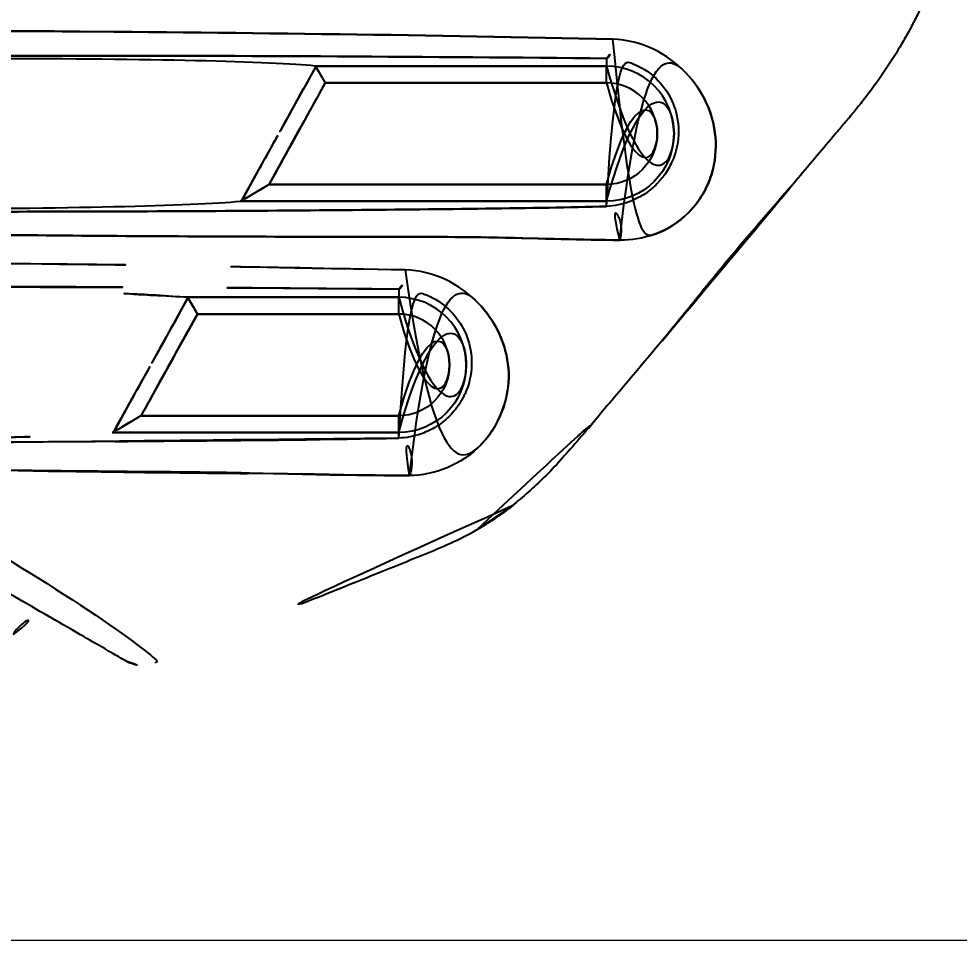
# Model space of a CAD drawing. Extents: x 16296675150 to 16296675606, y -37409617853 to -37409617519.
# Drawn here: x 16296675305.55 to 16296675333.62, y -37409617734.56 to -37409617707.07 of the extents above; entities that cross this region are included whole.
import ezdxf
from ezdxf.lldxf.tags import DXFTag

# ---------------------------------------------------------------- set-up
doc = ezdxf.new("R2010")
doc.units = 0
doc.header["$LTSCALE"] = 10
doc.header["$MEASUREMENT"] = 0
doc.header["$PDMODE"] = 3
doc.header["$PDSIZE"] = -10
doc.layers.get('0').update_dxf_attribs({"linetype": 'CONTINUOUS'})
doc.layers.get('DEFPOINTS').update_dxf_attribs({"linetype": 'CONTINUOUS'})
doc.styles.add('Daelim Dimension', font='')
doc.styles.get('Daelim Dimension').set_extended_font_data('NanumGothic')
tags = doc.linetypes.add('DASHED', pattern=[25.72, 12.86, -12.86]).pattern_tags.tags
tags[6:7] = [DXFTag(74, 4), DXFTag(75, 0), DXFTag(340, '0'), DXFTag(46, 0.0), DXFTag(50, 0.0), DXFTag(44, 0.0), DXFTag(45, 0.0)]
tags[4:5] = [DXFTag(74, 4), DXFTag(75, 0), DXFTag(340, '0'), DXFTag(46, 0.0), DXFTag(50, 0.0), DXFTag(44, 0.0), DXFTag(45, 0.0)]
doc.dimstyles.new('DEFAULT', dxfattribs={"dimscale": 2, "dimtxt": 2, "dimasz": 2, "dimexe": 0, "dimexo": 2, "dimgap": 1, "dimtad": 1, "dimdec": 1, "dimzin": 9, "dimdsep": 46, "dimtxsty": 'Daelim Dimension', "dimcen": 0.5, "dimclrd": 252, "dimclre": 252, "dimclrt": 3, "dimadec": 1, "dimazin": 0, "dimtfac": 1, "dimtdec": 1, "dimtix": 1, "dimtmove": 0, "dimatfit": 3, "dimfxl": 1, "dimtolj": 1, "dimtzin": 1, "dimlwd": 9, "dimlwe": 9, "dimarcsym": 0})

# ---------------------------------------------------------------- blocks, each defined once
blk = doc.blocks.new('*D2')
at = {"color": 5, "lineweight": 9, "ltscale": 0.5, "transparency": 16777216}
for p, q in [((16296675361.455, -37409617597.21), (16296675471.038, -37409617597.21)), ((16296675471.038, -37409617601.21), (16296675471.038, -37409617730.565)), ((16296675303.854, -37409617734.565), (16296675471.038, -37409617734.565))]:
    blk.add_line(p, q, dxfattribs=at)
at = {"color": 5, "ltscale": 0.5, "transparency": 16777216}
for points in [[(16296675470.371, -37409617601.21), (16296675471.704, -37409617601.21), (16296675471.038, -37409617597.21)], [(16296675470.371, -37409617730.565), (16296675471.704, -37409617730.565), (16296675471.038, -37409617734.565)]]:
    blk.add_solid(points, dxfattribs=at)
at = {"layer": 'DEFPOINTS', "color": 0, "ltscale": 0.5, "transparency": 16777216}
for p in [(16296675357.455, -37409617597.21), (16296675299.854, -37409617734.565), (16296675471.038, -37409617734.565)]:
    blk.add_point(p, dxfattribs=at)
at = {"color": 7, "ltscale": 0.5, "transparency": 16777216, "insert": (16296675466.858, -37409617665.887), "char_height": 4, "attachment_point": 5, "rotation": 90, "style": 'Daelim Dimension'}
blk.add_mtext('\\A1;137', dxfattribs=at)
blk = doc.blocks.new('*D3')
at = {"color": 5, "lineweight": 9, "ltscale": 0.5, "transparency": 16777216}
for p, q in [((16296675424.205971, -37409617607.022926), (16296675460.54623, -37409617607.022926)), ((16296675460.54623, -37409617611.022926), (16296675460.54623, -37409617730.564507)), ((16296675303.85421, -37409617734.564507), (16296675460.54623, -37409617734.564507))]:
    blk.add_line(p, q, dxfattribs=at)
at = {"color": 5, "ltscale": 0.5, "transparency": 16777216}
for points in [[(16296675459.87956, -37409617611.022926), (16296675461.212891, -37409617611.022926), (16296675460.54623, -37409617607.022926)], [(16296675459.87956, -37409617730.564507), (16296675461.212891, -37409617730.564507), (16296675460.54623, -37409617734.564507)]]:
    blk.add_solid(points, dxfattribs=at)
at = {"layer": 'DEFPOINTS', "color": 0, "ltscale": 0.5, "transparency": 16777216}
for p in [(16296675420.205971, -37409617607.022926), (16296675299.85421, -37409617734.564507), (16296675460.54623, -37409617734.564507)]:
    blk.add_point(p, dxfattribs=at)
at = {"color": 7, "ltscale": 0.5, "transparency": 16777216, "insert": (16296675454.534451, -37409617666.043167), "char_height": 4, "attachment_point": 5, "rotation": 90, "style": 'Daelim Dimension'}
blk.add_mtext('\\A1;128', dxfattribs=at)

msp = doc.modelspace()

# ---------------------------------------------------------------- linework, layer by layer
at = {"linetype": 'Continuous'}
for p, q in [((16296675314.39006, -37409617708.482063), (16296675323.09285, -37409617708.482063)), ((16296675323.09285, -37409617708.254517), (16296675323.09285, -37409617708.482063)), ((16296675323.09285, -37409617708.981758), (16296675323.09285, -37409617708.482063)), ((16296675323.09285, -37409617708.981758), (16296675314.70281, -37409617708.981758)), ((16296675313.02356, -37409617712.016068), (16296675323.09285, -37409617712.016068)), ((16296675323.09285, -37409617712.515762), (16296675323.09285, -37409617712.016068)), ((16296675323.09285, -37409617712.515762), (16296675312.15811, -37409617712.515762)), ((16296675323.09285, -37409617712.668221), (16296675323.09285, -37409617712.515762)), ((16296675316.892851, -37409617715.138474), (16296675316.892851, -37409617715.382057)), ((16296675310.572069, -37409617715.382057), (16296675316.892851, -37409617715.382057)), ((16296675316.892851, -37409617715.88176), (16296675316.892851, -37409617715.382057)), ((16296675316.892851, -37409617715.88176), (16296675310.88415, -37409617715.88176)), ((16296675309.204809, -37409617718.916069), (16296675316.892851, -37409617718.916069)), ((16296675316.892851, -37409617719.415756), (16296675316.892851, -37409617718.916069)), ((16296675316.892851, -37409617719.415756), (16296675308.339991, -37409617719.415756)), ((16296675316.892851, -37409617719.583008), (16296675316.892851, -37409617719.415756))]:
    msp.add_line(p, q, dxfattribs=at)
at = {"linetype": 'DASHED'}
for p, q in [((16296675323.09285, -37409617708.482063), (16296675314.39006, -37409617708.482063)), ((16296675323.09285, -37409617708.254707), (16296675323.09285, -37409617708.482063)), ((16296675323.09285, -37409617708.981758), (16296675323.09285, -37409617708.482063)), ((16296675314.70281, -37409617708.981758), (16296675323.09285, -37409617708.981758)), ((16296675323.09285, -37409617712.016068), (16296675313.02356, -37409617712.016068)), ((16296675323.09285, -37409617712.515762), (16296675323.09285, -37409617712.016068)), ((16296675312.15811, -37409617712.515762), (16296675323.09285, -37409617712.515762)), ((16296675323.09285, -37409617712.668007), (16296675323.09285, -37409617712.515762)), ((16296675316.892851, -37409617715.138611), (16296675316.892851, -37409617715.382057)), ((16296675316.892851, -37409617715.382057), (16296675310.572069, -37409617715.382057)), ((16296675316.892851, -37409617715.88176), (16296675316.892851, -37409617715.382057)), ((16296675310.88415, -37409617715.88176), (16296675316.892851, -37409617715.88176)), ((16296675316.892851, -37409617718.916069), (16296675309.204809, -37409617718.916069)), ((16296675316.892851, -37409617719.415756), (16296675316.892851, -37409617718.916069)), ((16296675308.339991, -37409617719.415756), (16296675316.892851, -37409617719.415756)), ((16296675316.892851, -37409617719.582817), (16296675316.892851, -37409617719.415756))]:
    msp.add_line(p, q, dxfattribs=at)
at = {"linetype": 'Continuous'}
for centre, radius, start, end in [((16296675349.058439, -37409617738.946426), 90, 109.75916618, 159.62426434), ((16296675323.09285, -37409617710.498917), 1.517156, 270, 90), ((16296675316.892851, -37409617717.398911), 1.517156, 270, 90)]:
    msp.add_arc(centre, radius, start, end, dxfattribs=at)
at = {"linetype": 'Continuous', "extrusion": (0, 0, -1)}
for centre, radius, start, end in [((-16296675323.09285, -37409617710.498917), 2.016851, 90, 270), ((-16296675316.892851, -37409617717.398911), 2.016851, 90, 270), ((-16296675306.248581, -37409617725.943588), 1, 29.9999851, 119.9999304)]:
    msp.add_arc(centre, radius, start, end, dxfattribs=at)
at = {"linetype": 'DASHED'}
for centre in [(16296675323.09285, -37409617710.498917), (16296675316.892851, -37409617717.398911)]:
    msp.add_arc(centre, 2.016851, 270, 90, dxfattribs=at)
at = {"linetype": 'DASHED', "extrusion": (0, 0, -1)}
for centre in [(-16296675323.09285, -37409617710.498917), (-16296675316.892851, -37409617717.398911)]:
    msp.add_arc(centre, 1.517156, 90, 270, dxfattribs=at)
at = {"linetype": 'Continuous'}
for centre, major_axis, ratio, start_param, end_param in [((16296675323.09285, -37409617707.554947), (0.006901, 0.699966), 0.271706907, 3.177864343, 4.53083094), ((16296675304.630779, -37409617708.56897), (10.127031, 0.005352), 0.030231514, 0.270300827, 2.83633023), ((16296675302.401119, -37409617712.429291), (10.216896, 0.0054), 0.030231514, 3.407830701, 5.981985664), ((16296675323.09285, -37409617713.367798), (-0.019592, 0.699726), 0.625400234, 4.238112212, 6.238444877), ((16296675316.892851, -37409617714.438904), (0.007225, 0.699963), 0.283445022, 3.177992678, 4.533140141), ((16296675300.645439, -37409617715.468971), (10.287658, 0.005437), 0.030231514, 0.26569381, 1.300440162), ((16296675298.415779, -37409617719.329292), (10.377524, 0.005485), 0.030231514, 5.212573546, 5.986507316), ((16296675316.892851, -37409617720.282578), (-0.016421, 0.699807), 0.557635126, 4.058974951, 6.24112969)]:
    msp.add_ellipse(centre, major_axis=major_axis, ratio=ratio, start_param=start_param, end_param=end_param, dxfattribs=at)
at = {"linetype": 'DASHED'}
for centre, major_axis, ratio, start_param, end_param in [((16296675323.09285, -37409617707.55513), (-0.006913, -0.699966), 0.272138699, 0.036276291, 1.388949931), ((16296675323.09285, -37409617713.367577), (0.019597, -0.699726), 0.625508134, 1.096410564, 3.096847261), ((16296675316.892851, -37409617714.439034), (-0.007237, -0.699963), 0.283870626, 0.036404806, 1.391425116), ((16296675316.892851, -37409617720.282387), (0.016436, -0.699807), 0.557968094, 0.917227188, 3.099525689)]:
    msp.add_ellipse(centre, major_axis=major_axis, ratio=ratio, start_param=start_param, end_param=end_param, dxfattribs=at)
at = {"linetype": 'Continuous'}
for points, knots in [([(16296675361.150869, -37409617644.229561), (16296675359.95274, -37409617645.622017), (16296675355.9305, -37409617650.519371), (16296675349.721781, -37409617659.427673), (16296675344.362221, -37409617669.338791), (16296675340.755461, -37409617677.597), (16296675338.401211, -37409617683.942841), (16296675336.40925, -37409617690.428436), (16296675335.18553, -37409617695.385231), (16296675334.477489, -37409617698.722816), (16296675334.150881, -37409617700.398811), (16296675333.90962, -37409617701.802299), (16296675333.712839, -37409617702.926521), (16296675333.48501, -37409617704.044777), (16296675333.157591, -37409617705.14093), (16296675332.73427, -37409617706.203842), (16296675332.431471, -37409617706.852257), (16296675332.16733, -37409617707.360229), (16296675331.88868, -37409617707.860527), (16296675331.51335, -37409617708.47065), (16296675331.10247, -37409617709.058006), (16296675330.753559, -37409617709.513283), (16296675330.48358, -37409617709.848473), (16296675330.20713, -37409617710.178497), (16296675329.83507, -37409617710.615929), (16296675329.18853, -37409617711.385727), (16296675327.89558, -37409617712.92775), (16296675326.044029, -37409617715.133408), (16296675324.195471, -37409617717.349991), (16296675323.037479, -37409617718.708687), (16296675322.63558, -37409617719.195259), (16296675322.6021, -37409617719.235847)], [0, 0, 0, 0, 0.064892524, 0.223752354, 0.382612183, 0.462042098, 0.541472013, 0.620901928, 0.700331843, 0.720189322, 0.7400468, 0.759904279, 0.769833018, 0.779761758, 0.799619236, 0.809547976, 0.819476715, 0.824441085, 0.829405454, 0.839334194, 0.849262933, 0.854227303, 0.859191672, 0.864156042, 0.869120412, 0.879049151, 0.89890663, 0.938621587, 0.978336545, 0.998194023, 1, 1, 1, 1]), ([(16296675285.934349, -37409617712.272072), (16296675286.32515, -37409617710.351936), (16296675286.825689, -37409617707.892883), (16296675287.436279, -37409617704.892632), (16296675287.765631, -37409617703.274117), (16296675288.06765, -37409617701.789726), (16296675288.28738, -37409617700.709602), (16296675288.452209, -37409617699.899231), (16296675288.5896, -37409617699.22374), (16296675288.809481, -37409617698.14257), (16296675289.194521, -37409617696.249443), (16296675289.74548, -37409617693.541542), (16296675290.29944, -37409617690.828613), (16296675290.683161, -37409617688.924896), (16296675290.881571, -37409617687.973801), (16296675290.98893, -37409617687.428467), (16296675291.06962, -37409617687.019363), (16296675291.161591, -37409617686.612473), (16296675291.32432, -37409617686.08046), (16296675291.61418, -37409617685.442932), (16296675292.01597, -37409617684.874451), (16296675292.376909, -37409617684.449562), (16296675292.745489, -37409617684.030746), (16296675293.201111, -37409617683.503593), (16296675293.9328, -37409617682.661232), (16296675294.66605, -37409617681.818283), (16296675295.39992, -37409617680.974564), (16296675296.13413, -37409617680.130241), (16296675297.05253, -37409617679.07383), (16296675298.15568, -37409617677.804588), (16296675300.36422, -37409617675.263283), (16296675303.685961, -37409617671.441628), (16296675308.06381, -37409617666.405724), (16296675310.967051, -37409617663.06591), (16296675312.38662, -37409617661.432854)], [0, 0, 0, 0, 0.100708073, 0.128968605, 0.157229137, 0.185489668, 0.206685067, 0.2137502, 0.227880466, 0.242010732, 0.270271264, 0.326792328, 0.383313391, 0.411573923, 0.425704189, 0.432769322, 0.439834455, 0.446899588, 0.453964721, 0.468094987, 0.482225253, 0.489290386, 0.496355519, 0.510485785, 0.524616051, 0.552876583, 0.567006848, 0.581137114, 0.609397646, 0.637658178, 0.66591871, 0.778960837, 0.892002965, 1, 1, 1, 1]), ([(16296675290.76207, -37409617707.451347), (16296675291.993179, -37409617707.446541), (16296675293.29492, -37409617707.427773), (16296675295.927361, -37409617707.419746), (16296675297.274059, -37409617707.4188), (16296675301.360069, -37409617707.424957), (16296675304.095289, -37409617707.426521), (16296675312.341591, -37409617707.49028), (16296675317.921721, -37409617707.553223), (16296675323.278669, -37409617707.683167)], [0, 0, 0, 0, 0.125, 0.125, 0.25, 0.25, 0.5, 0.5, 1, 1, 1, 1]), ([(16296675323.278669, -37409617707.683167), (16296675324.151581, -37409617707.704353), (16296675324.92803, -37409617708.130867), (16296675325.97975, -37409617709.220886), (16296675326.28459, -37409617709.898277), (16296675326.375771, -37409617710.96331), (16296675326.34643, -37409617711.337372), (16296675326.106159, -37409617712.107391), (16296675325.874281, -37409617712.517601), (16296675325.252991, -37409617713.153816), (16296675324.887119, -37409617713.370407), (16296675324.18939, -37409617713.627296), (16296675323.83952, -37409617713.680794), (16296675323.49111, -37409617713.676453)], [0, 0, 0, 0, 0.25, 0.25, 0.5, 0.5, 0.625, 0.625, 0.75, 0.75, 0.875, 0.875, 1, 1, 1, 1]), ([(16296675323.09285, -37409617708.254517), (16296675317.81728, -37409617708.202507), (16296675312.342871, -37409617708.171204), (16296675304.22497, -37409617708.177643), (16296675301.532419, -37409617708.189323), (16296675297.509769, -37409617708.218369), (16296675296.18264, -37409617708.230301), (16296675293.588831, -37409617708.25959), (16296675292.306219, -37409617708.275703), (16296675291.09285, -37409617708.298897)], [0, 0, 0, 0, 0.5, 0.5, 0.75, 0.75, 0.875, 0.875, 1, 1, 1, 1]), ([(16296675314.419189, -37409617708.500641), (16296675314.427879, -37409617708.515381), (16296675314.4417, -37409617708.538834), (16296675314.47611, -37409617708.597214), (16296675314.49707, -37409617708.632751), (16296675314.545219, -37409617708.714432), (16296675314.5734, -37409617708.762253), (16296675314.634041, -37409617708.865097), (16296675314.667379, -37409617708.921654), (16296675314.69809, -37409617708.973747), (16296675314.70043, -37409617708.977707), (16296675314.702761, -37409617708.981682), (16296675314.705099, -37409617708.985641)], [0, 0, 0, 0, 0.232634524, 0.232634524, 0.46380491, 0.46380491, 0.718065376, 0.718065376, 0.993239885, 0.993239885, 0.993239885, 1, 1, 1, 1]), ([(16296675323.09285, -37409617712.668221), (16296675323.210991, -37409617712.663849), (16296675323.329691, -37409617712.64991), (16296675323.65954, -37409617712.582741), (16296675323.875139, -37409617712.507973), (16296675324.22728, -37409617712.31015), (16296675324.36594, -37409617712.213867), (16296675324.585871, -37409617712.015877), (16296675324.672489, -37409617711.924873), (16296675324.76972, -37409617711.803749), (16296675324.789089, -37409617711.778549), (16296675324.9, -37409617711.627876), (16296675324.977949, -37409617711.493752), (16296675325.1134, -37409617711.202217), (16296675325.164419, -37409617711.041817), (16296675325.265711, -37409617710.566757), (16296675325.259109, -37409617710.261803), (16296675325.14473, -37409617709.723259), (16296675325.047079, -37409617709.480347), (16296675324.783701, -37409617709.068619), (16296675324.62921, -37409617708.891273), (16296675324.266331, -37409617708.598), (16296675324.05871, -37409617708.475861), (16296675323.60186, -37409617708.307121), (16296675323.348339, -37409617708.25782), (16296675323.09285, -37409617708.254517)], [0, 0, 0, 0, 0.060960278, 0.060960278, 0.169417718, 0.169417718, 0.235849964, 0.235849964, 0.279634728, 0.279634728, 0.290716385, 0.290716385, 0.346332391, 0.346332391, 0.416445724, 0.416445724, 0.565127778, 0.565127778, 0.694511259, 0.694511259, 0.802657682, 0.802657682, 0.902647822, 0.902647822, 1, 1, 1, 1]), ([(16296675314.70281, -37409617708.981758), (16296675314.424749, -37409617709.484207), (16296675314.146681, -37409617709.986656), (16296675313.586929, -37409617710.998093), (16296675313.30525, -37409617711.50708), (16296675313.02356, -37409617712.016068)], [0, 0, 0, 0, 0.496765564, 0.496765564, 1, 1, 1, 1]), ([(16296675312.20685, -37409617712.49752), (16296675312.36828, -37409617712.205879), (16296675312.529711, -37409617711.914253), (16296675313.26716, -37409617710.581947), (16296675313.84317, -37409617709.541298), (16296675314.419189, -37409617708.500641)], [0, 0, 0, 0, 0.218899331, 0.218899331, 1, 1, 1, 1]), ([(16296675324.762991, -37409617716.667236), (16296675324.93779, -37409617716.457031), (16296675325.28603, -37409617716.03495), (16296675325.815559, -37409617715.3769), (16296675326.34927, -37409617714.718857), (16296675326.89159, -37409617714.063171), (16296675327.444151, -37409617713.411346), (16296675328.00502, -37409617712.762604), (16296675328.570391, -37409617712.11422), (16296675328.932289, -37409617711.68956), (16296675329.112619, -37409617711.476479)], [0, 0, 0, 0, 0.130631478, 0.255674951, 0.376980957, 0.496609348, 0.616714338, 0.739402868, 0.866608021, 1, 1, 1, 1]), ([(16296675313.027439, -37409617712.013779), (16296675313.023479, -37409617712.016113), (16296675313.01952, -37409617712.018463), (16296675313.015551, -37409617712.02079), (16296675312.98263, -37409617712.040199), (16296675312.94581, -37409617712.061897), (16296675312.77037, -37409617712.165321), (16296675312.630449, -37409617712.247803), (16296675312.43124, -37409617712.365242), (16296675312.362921, -37409617712.405518), (16296675312.265989, -37409617712.462646), (16296675312.230801, -37409617712.483398), (16296675312.20685, -37409617712.49752)], [0, 0, 0, 0, 0.004540244, 0.004540244, 0.004540244, 0.125591365, 0.125591365, 0.587268099, 0.587268099, 0.836079518, 0.836079518, 1, 1, 1, 1]), ([(16296675285.934361, -37409617712.272072), (16296675285.92296, -37409617712.277939), (16296675285.954491, -37409617712.262154), (16296675285.97419, -37409617712.236519), (16296675286.509439, -37409617712.432854), (16296675286.953621, -37409617712.620209), (16296675288.05484, -37409617713.173187), (16296675288.733191, -37409617713.543762), (16296675292.151739, -37409617715.425667), (16296675295.2407, -37409617717.204727), (16296675299.852711, -37409617719.943008), (16296675301.41046, -37409617720.878662), (16296675304.38776, -37409617722.689873), (16296675305.828449, -37409617723.551514), (16296675308.47628, -37409617725.264771), (16296675309.36956, -37409617725.950104), (16296675309.714001, -37409617726.254852), (16296675309.6458, -37409617726.249352), (16296675309.63172, -37409617726.287537), (16296675309.625601, -37409617726.294937)], [0, 0, 0, 0, 0.0625, 0.125, 0.125, 0.1875, 0.1875, 0.25, 0.25, 0.5, 0.5, 0.625, 0.625, 0.75, 0.75, 0.875, 0.875, 0.9375, 1, 1, 1, 1]), ([(16296675291.09285, -37409617712.750008), (16296675293.65122, -37409617712.788712), (16296675296.405581, -37409617712.808441), (16296675301.864611, -37409617712.829338), (16296675304.59816, -37409617712.830589), (16296675310.072109, -37409617712.817467), (16296675312.823669, -37409617712.801231), (16296675318.19648, -37409617712.755013), (16296675320.91972, -37409617712.729057), (16296675323.09285, -37409617712.668221)], [0, 0, 0, 0, 0.25, 0.25, 0.5, 0.5, 0.75, 0.75, 1, 1, 1, 1]), ([(16296675323.49111, -37409617713.676453), (16296675322.394421, -37409617713.662827), (16296675321.180861, -37409617713.630219), (16296675318.53363, -37409617713.572319), (16296675317.159, -37409617713.583), (16296675313.042669, -37409617713.573349), (16296675310.22998, -37409617713.56559), (16296675304.634319, -37409617713.522041), (16296675301.8405, -37409617713.475403), (16296675296.26137, -37409617713.395264), (16296675293.435431, -37409617713.344788), (16296675290.824369, -37409617713.28624)], [0, 0, 0, 0, 0.125, 0.125, 0.25, 0.25, 0.5, 0.5, 0.75, 0.75, 1, 1, 1, 1]), ([(16296675308.74943, -37409617726.23275), (16296675308.7551, -37409617726.236023), (16296675308.744841, -37409617726.230103), (16296675308.720119, -37409617726.215828), (16296675308.75555, -37409617726.236282), (16296675308.545309, -37409617726.114906), (16296675308.26536, -37409617725.953278), (16296675307.41341, -37409617725.461403), (16296675306.82909, -37409617725.124039), (16296675303.60977, -37409617723.265373), (16296675300.71537, -37409617721.594276), (16296675294.958771, -37409617718.270714), (16296675292.09226, -37409617716.61573), (16296675288.925579, -37409617714.787453), (16296675288.287531, -37409617714.419067), (16296675287.260889, -37409617713.826332), (16296675286.858749, -37409617713.594162), (16296675286.40765, -37409617713.333717), (16296675286.42457, -37409617713.343483), (16296675286.40246, -37409617713.330719), (16296675286.410351, -37409617713.335281), (16296675286.414339, -37409617713.337578)], [0, 0, 0, 0, 0.0625, 0.0625, 0.125, 0.125, 0.1875, 0.1875, 0.25, 0.25, 0.5, 0.5, 0.75, 0.75, 0.8125, 0.8125, 0.875, 0.875, 0.9375, 0.9375, 1, 1, 1, 1]), ([(16296675317.08679, -37409617714.565697), (16296675317.939449, -37409617714.587143), (16296675318.7188, -37409617714.991982), (16296675319.789841, -37409617716.094223), (16296675320.10498, -37409617716.780792), (16296675320.22875, -37409617718.232826), (16296675319.988501, -37409617719.093674), (16296675318.76796, -37409617720.400169), (16296675317.94446, -37409617720.699623), (16296675317.21269, -37409617720.700722)], [0, 0, 0, 0, 0.25, 0.25, 0.5, 0.5, 0.75, 0.75, 1, 1, 1, 1]), ([(16296675316.892851, -37409617719.583008), (16296675317.110821, -37409617719.576263), (16296675317.33909, -37409617719.537537), (16296675317.72304, -37409617719.401413), (16296675317.8797, -37409617719.327141), (16296675318.17775, -37409617719.13662), (16296675318.323311, -37409617719.018303), (16296675318.576309, -37409617718.752327), (16296675318.687981, -37409617718.600739), (16296675318.78578, -37409617718.42907), (16296675318.796021, -37409617718.410477), (16296675318.9007, -37409617718.214043), (16296675318.96707, -37409617718.031036), (16296675319.084789, -37409617717.538803), (16296675319.08654, -37409617717.233856), (16296675318.99136, -37409617716.698227), (16296675318.90362, -37409617716.455612), (16296675318.653721, -37409617716.026077), (16296675318.496149, -37409617715.832123), (16296675318.11698, -37409617715.509399), (16296675317.895691, -37409617715.375664), (16296675317.419621, -37409617715.194153), (16296675317.15798, -37409617715.142052), (16296675316.892851, -37409617715.138474)], [0, 0, 0, 0, 0.108073027, 0.108073027, 0.178785841, 0.178785841, 0.247407756, 0.247407756, 0.315293668, 0.315293668, 0.323355221, 0.323355221, 0.401616704, 0.401616704, 0.545363956, 0.545363956, 0.671859975, 0.671859975, 0.786565374, 0.786565374, 0.894061741, 0.894061741, 1, 1, 1, 1]), ([(16296675310.600201, -37409617715.400078), (16296675310.608749, -37409617715.414581), (16296675310.622431, -37409617715.43779), (16296675310.65659, -37409617715.49572), (16296675310.67742, -37409617715.531067), (16296675310.72533, -37409617715.612343), (16296675310.753401, -37409617715.65995), (16296675310.81436, -37409617715.763367), (16296675310.848221, -37409617715.820801), (16296675310.879431, -37409617715.873756), (16296675310.881769, -37409617715.877724), (16296675310.8841, -37409617715.881683), (16296675310.88644, -37409617715.885643)], [0, 0, 0, 0, 0.231564451, 0.231564451, 0.461676861, 0.461676861, 0.7146447, 0.7146447, 0.993260311, 0.993260311, 0.993260311, 1, 1, 1, 1]), ([(16296675310.88415, -37409617715.88176), (16296675310.56953, -37409617716.450233), (16296675310.254919, -37409617717.0187), (16296675309.695141, -37409617718.030144), (16296675309.44998, -37409617718.473106), (16296675309.204809, -37409617718.916069)], [0, 0, 0, 0, 0.562041857, 0.562041857, 1, 1, 1, 1]), ([(16296675308.387159, -37409617719.398064), (16296675308.54859, -37409617719.10643), (16296675308.71002, -37409617718.814796), (16296675309.44771, -37409617717.48214), (16296675310.02396, -37409617716.441109), (16296675310.600201, -37409617715.400078)], [0, 0, 0, 0, 0.218836215, 0.218836215, 1, 1, 1, 1]), ([(16296675309.2087, -37409617718.91378), (16296675309.204741, -37409617718.916107), (16296675309.200781, -37409617718.918449), (16296675309.19681, -37409617718.920792), (16296675309.16061, -37409617718.942131), (16296675309.120501, -37409617718.965767), (16296675308.943291, -37409617719.070236), (16296675308.804951, -37409617719.151787), (16296675308.608259, -37409617719.267731), (16296675308.540899, -37409617719.307442), (16296675308.445339, -37409617719.36377), (16296675308.410641, -37409617719.384216), (16296675308.387159, -37409617719.398064)], [0, 0, 0, 0, 0.004530997, 0.004530997, 0.004530997, 0.136101074, 0.136101074, 0.592076248, 0.592076248, 0.837609629, 0.837609629, 1, 1, 1, 1]), ([(16296675319.22835, -37409617722.315742), (16296675319.36941, -37409617722.235611), (16296675319.655821, -37409617722.058144), (16296675320.114189, -37409617721.732231), (16296675320.586281, -37409617721.353447), (16296675321.069429, -37409617720.921173), (16296675321.55637, -37409617720.431534), (16296675322.045099, -37409617719.885658), (16296675322.54627, -37409617719.2948), (16296675322.88134, -37409617718.899361), (16296675323.051821, -37409617718.695831)], [0, 0, 0, 0, 0.111151821, 0.219583197, 0.328987542, 0.442882982, 0.564339057, 0.696226095, 0.840949153, 1, 1, 1, 1]), ([(16296675303.392851, -37409617719.716911), (16296675305.72566, -37409617719.704948), (16296675308.023951, -37409617719.687569), (16296675312.591669, -37409617719.648277), (16296675314.92013, -37409617719.629303), (16296675316.892851, -37409617719.583008)], [0, 0, 0, 0, 0.5, 0.5, 1, 1, 1, 1]), ([(16296675317.21269, -37409617720.700722), (16296675315.22333, -37409617720.703743), (16296675312.875891, -37409617720.617081), (16296675308.218559, -37409617720.579803), (16296675305.87096, -37409617720.555283), (16296675303.4939, -37409617720.522247)], [0, 0, 0, 0, 0.5, 0.5, 1, 1, 1, 1]), ([(16296675320.322929, -37409617721.586807), (16296675320.31477, -37409617721.593071), (16296675319.84693, -37409617721.951637), (16296675318.855591, -37409617722.578621), (16296675317.23534, -37409617723.217453), (16296675314.16507, -37409617724.463478), (16296675311.62595, -37409617725.487), (16296675309.625601, -37409617726.294922)], [0, 0, 0, 0, 0.002636215, 0.151059325, 0.299482434, 0.447905544, 1, 1, 1, 1])]:
    msp.add_open_spline(points, degree=3, knots=knots, dxfattribs=at)
at = {"linetype": 'DASHED'}
for points, knots in [([(16296675323.27895, -37409617707.683571), (16296675317.923321, -37409617707.553551), (16296675312.3627, -37409617707.490723), (16296675304.12348, -37409617707.426773), (16296675301.386459, -37409617707.425148), (16296675297.292749, -37409617707.418877), (16296675295.941071, -37409617707.419823), (16296675293.29546, -37409617707.427879), (16296675291.989599, -37409617707.446709), (16296675290.76228, -37409617707.451553)], [0, 0, 0, 0, 0.5, 0.5, 0.75, 0.75, 0.875, 0.875, 1, 1, 1, 1]), ([(16296675323.491159, -37409617713.676308), (16296675323.839689, -37409617713.680634), (16296675324.182449, -37409617713.629112), (16296675324.886061, -37409617713.371239), (16296675325.248899, -37409617713.157379), (16296675325.875469, -37409617712.516632), (16296675326.104879, -37409617712.110321), (16296675326.34663, -37409617711.336617), (16296675326.37599, -37409617710.964973), (16296675326.28285, -37409617709.887581), (16296675325.979799, -37409617709.222183), (16296675324.93158, -37409617708.133949), (16296675324.153509, -37409617707.704803), (16296675323.27895, -37409617707.683571)], [0, 0, 0, 0, 0.125, 0.125, 0.25, 0.25, 0.375, 0.375, 0.5, 0.5, 0.75, 0.75, 1, 1, 1, 1]), ([(16296675291.09285, -37409617708.298729), (16296675292.30765, -37409617708.27552), (16296675293.590481, -37409617708.259407), (16296675296.18433, -37409617708.230148), (16296675297.508289, -37409617708.218246), (16296675301.53875, -37409617708.189194), (16296675304.233299, -37409617708.177559), (16296675312.344919, -37409617708.171272), (16296675317.816669, -37409617708.202599), (16296675323.09285, -37409617708.254707)], [0, 0, 0, 0, 0.125, 0.125, 0.25, 0.25, 0.5, 0.5, 1, 1, 1, 1]), ([(16296675314.419189, -37409617708.500641), (16296675314.257759, -37409617708.792282), (16296675314.09634, -37409617709.083923), (16296675313.3589, -37409617710.416206), (16296675312.782881, -37409617711.456863), (16296675312.20685, -37409617712.49752)], [0, 0, 0, 0, 0.218899331, 0.218899331, 1, 1, 1, 1]), ([(16296675313.02356, -37409617712.016068), (16296675313.30525, -37409617711.50708), (16296675313.586929, -37409617710.998093), (16296675314.146681, -37409617709.986656), (16296675314.424749, -37409617709.484207), (16296675314.70281, -37409617708.981758)], [0, 0, 0, 0, 0.503234436, 0.503234436, 1, 1, 1, 1]), ([(16296675324.93573, -37409617716.458893), (16296675325.054649, -37409617716.315048), (16296675325.346121, -37409617715.96019), (16296675325.81546, -37409617715.376747), (16296675326.3491, -37409617714.718674), (16296675326.89139, -37409617714.062973), (16296675327.444, -37409617713.411171), (16296675328.00495, -37409617712.762451), (16296675328.570431, -37409617712.114113), (16296675328.932369, -37409617711.689453), (16296675329.11272, -37409617711.476357)], [0, 0, 0, 0, 0.091784605, 0.222409114, 0.349131118, 0.474102838, 0.599574875, 0.727748181, 0.860641791, 1, 1, 1, 1]), ([(16296675323.09285, -37409617712.668007), (16296675320.900551, -37409617712.729408), (16296675318.20693, -37409617712.754738), (16296675312.8461, -37409617712.800987), (16296675310.11614, -37409617712.817284), (16296675304.59911, -37409617712.830643), (16296675301.817989, -37409617712.829323), (16296675296.341801, -37409617712.808121), (16296675293.65711, -37409617712.788857), (16296675291.09285, -37409617712.750061)], [0, 0, 0, 0, 0.25, 0.25, 0.5, 0.5, 0.75, 0.75, 1, 1, 1, 1]), ([(16296675290.824261, -37409617713.286636), (16296675293.44129, -37409617713.345261), (16296675296.18112, -37409617713.394302), (16296675301.773609, -37409617713.474716), (16296675304.614771, -37409617713.522049), (16296675310.25074, -37409617713.565804), (16296675313.03874, -37409617713.573303), (16296675317.14365, -37409617713.582916), (16296675318.5133, -37409617713.572884), (16296675321.146811, -37409617713.62822), (16296675322.391781, -37409617713.662651), (16296675323.491159, -37409617713.676308)], [0, 0, 0, 0, 0.25, 0.25, 0.5, 0.5, 0.75, 0.75, 0.875, 0.875, 1, 1, 1, 1]), ([(16296675317.212851, -37409617720.700607), (16296675317.942921, -37409617720.699493), (16296675318.76899, -37409617720.394836), (16296675319.97402, -37409617719.113098), (16296675320.2286, -37409617718.241333), (16296675320.10553, -37409617716.778664), (16296675319.789631, -37409617716.095161), (16296675318.72345, -37409617714.995949), (16296675317.941179, -37409617714.587479), (16296675317.08707, -37409617714.565941)], [0, 0, 0, 0, 0.25, 0.25, 0.5, 0.5, 0.75, 0.75, 1, 1, 1, 1]), ([(16296675310.600201, -37409617715.400078), (16296675310.43877, -37409617715.691711), (16296675310.27734, -37409617715.983353), (16296675309.539671, -37409617717.316017), (16296675308.963409, -37409617718.35704), (16296675308.387159, -37409617719.398064)], [0, 0, 0, 0, 0.218836215, 0.218836215, 1, 1, 1, 1]), ([(16296675309.204809, -37409617718.916069), (16296675309.44998, -37409617718.473106), (16296675309.695141, -37409617718.030144), (16296675310.254919, -37409617717.0187), (16296675310.56953, -37409617716.450233), (16296675310.88415, -37409617715.88176)], [0, 0, 0, 0, 0.437958143, 0.437958143, 1, 1, 1, 1]), ([(16296675322.41861, -37409617719.445084), (16296675322.454729, -37409617719.40255), (16296675322.670879, -37409617719.14769), (16296675322.88133, -37409617718.899353), (16296675323.05183, -37409617718.695824)], [0, 0, 0, 0, 0.166295323, 1, 1, 1, 1]), ([(16296675316.892851, -37409617719.582817), (16296675314.92506, -37409617719.629044), (16296675312.588739, -37409617719.648209), (16296675308.023399, -37409617719.687523), (16296675305.725901, -37409617719.704918), (16296675303.392851, -37409617719.716904)], [0, 0, 0, 0, 0.5, 0.5, 1, 1, 1, 1]), ([(16296675303.49402, -37409617720.522209), (16296675305.870661, -37409617720.555206), (16296675308.209, -37409617720.579659), (16296675312.85334, -37409617720.616783), (16296675315.22945, -37409617720.703651), (16296675317.212851, -37409617720.700607)], [0, 0, 0, 0, 0.5, 0.5, 1, 1, 1, 1]), ([(16296675319.228279, -37409617722.315781), (16296675319.369329, -37409617722.235649), (16296675319.65571, -37409617722.058159), (16296675319.96809, -37409617721.835968), (16296675320.12738, -37409617721.715027), (16296675320.133949, -37409617721.710037)], [0, 0, 0, 0, 0.495679904, 0.979218996, 1, 1, 1, 1])]:
    msp.add_open_spline(points, degree=3, knots=knots, dxfattribs=at)
at = {"linetype": 'Continuous'}
for points in [[(16296675314.39006, -37409617708.482063), (16296675314.40266, -37409617708.483429), (16296675314.412661, -37409617708.489571), (16296675314.419189, -37409617708.500641)], [(16296675312.20685, -37409617712.49752), (16296675312.18902, -37409617712.508034), (16296675312.172501, -37409617712.514359), (16296675312.15811, -37409617712.515762)], [(16296675303.395599, -37409617714.352318), (16296675308.03195, -37409617714.415962), (16296675312.646231, -37409617714.454063), (16296675317.08679, -37409617714.565697)], [(16296675316.892851, -37409617715.138474), (16296675312.48715, -37409617715.092987), (16296675307.98782, -37409617715.069702), (16296675303.392851, -37409617715.069069)], [(16296675310.572069, -37409617715.382057), (16296675310.58424, -37409617715.383408), (16296675310.593889, -37409617715.389359), (16296675310.600201, -37409617715.400078)], [(16296675324.763069, -37409617716.667137), (16296675324.82029, -37409617716.598312), (16296675324.87785, -37409617716.528908), (16296675324.93573, -37409617716.458893)], [(16296675308.387159, -37409617719.398064), (16296675308.369881, -37409617719.408249), (16296675308.353901, -37409617719.414383), (16296675308.339991, -37409617719.415756)], [(16296675308.751101, -37409617726.233711), (16296675309.01306, -37409617726.384956), (16296675309.345119, -37409617726.408203), (16296675309.625601, -37409617726.294922)]]:
    msp.add_open_spline(points, degree=3, dxfattribs=at)
at = {"linetype": 'DASHED'}
for points in [[(16296675317.08707, -37409617714.565941), (16296675312.646271, -37409617714.453957), (16296675308.03186, -37409617714.416107), (16296675303.395741, -37409617714.352463)], [(16296675303.392851, -37409617715.069061), (16296675307.98811, -37409617715.069733), (16296675312.48745, -37409617715.093063), (16296675316.892851, -37409617715.138611)]]:
    msp.add_open_spline(points, degree=3, dxfattribs=at)

# ---------------------------------------------------------------- dimensions: what is measured, and where the dimension line sits
at = {"ltscale": 0.5}
dim = msp.add_linear_dim(base=(16296675471.03783, -37409617734.564507), p1=(16296675357.45541, -37409617597.210228), p2=(16296675299.85421, -37409617734.564507), angle=90, dimstyle='DEFAULT', override={"dimdec": 0, "dimclrd": 5, "dimclre": 5, "dimclrt": 7}, dxfattribs=at)
dim.commit()
dim.dimension.update_dxf_attribs({"geometry": '*D2', "text_midpoint": (16296675466.857571, -37409617665.887367)})
dim = msp.add_linear_dim(base=(16296675460.54623, -37409617734.564507), p1=(16296675420.205971, -37409617607.022926), p2=(16296675299.85421, -37409617734.564507), angle=90, dimstyle='DEFAULT', override={"dimdec": 0, "dimclrd": 5, "dimclre": 5, "dimclrt": 7, "dimtmove": 2}, dxfattribs=at)
dim.commit()
dim.dimension.update_dxf_attribs({"geometry": '*D3', "text_midpoint": (16296675454.534451, -37409617666.043167), "dimtype": 160})

doc.saveas('drawing.dxf')
